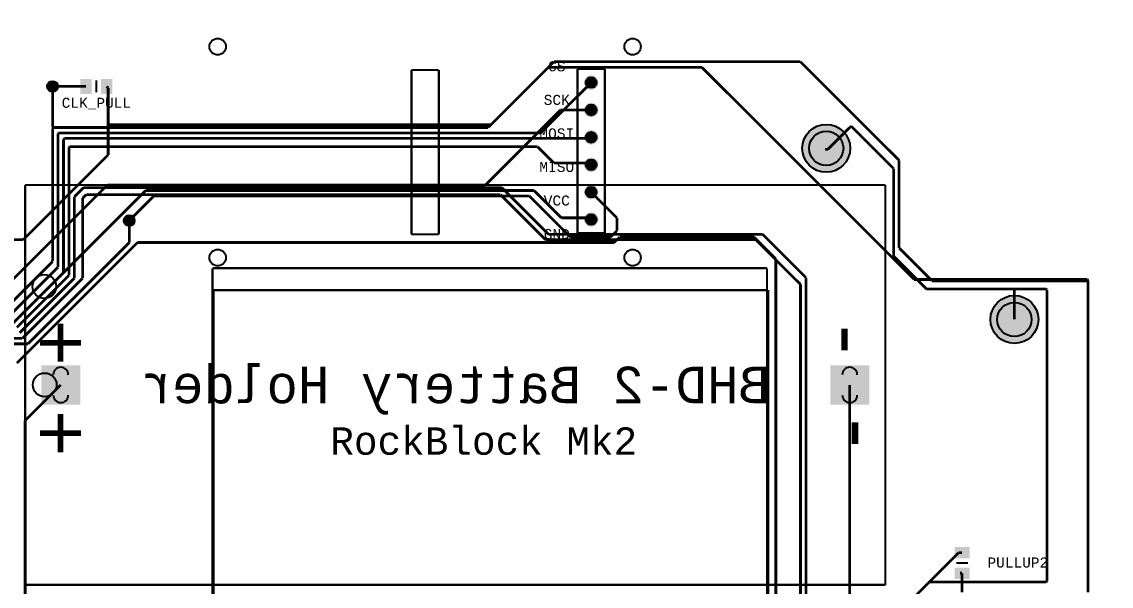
# Model space of a CAD drawing. Extents: x -3564 to 3564, y -2067 to 2176.
# Drawn here: x -412 to 3564, y 115 to 2176 of the extents above; entities that cross this region are included whole.
import ezdxf
from ezdxf.enums import TextEntityAlignment as Align

# ---------------------------------------------------------------- set-up
doc = ezdxf.new("R2010")
doc.units = 0
for name, color, linetype in [('3D_INFO_BOTTOM', 3, 'CONTINUOUS'), ('3D_INFO_TOP', 1, 'CONTINUOUS'), ('BOARD_OUTLINE', 2, 'CONTINUOUS'), ('COPPER_BOTTOM', 1, 'CONTINUOUS'), ('COPPER_TOP', 3, 'CONTINUOUS'), ('DRILL', 255, 'CONTINUOUS'), ('SILKSCREEN_BOTTOM', 6, 'CONTINUOUS'), ('SILKSCREEN_TOP', 4, 'CONTINUOUS'), ('SOLDER_MASK_BOTTOM', 212, 'CONTINUOUS'), ('SOLDER_MASK_TOP', 200, 'CONTINUOUS')]:
    doc.layers.add(name, color=color, linetype=linetype)
doc.styles.add('MONOTxtStyle', font='monotxt')
doc.styles.add('MONOTxtStyle_M', font='monotxt')

msp = doc.modelspace()

# ---------------------------------------------------------------- hatches: boundary and pattern name
at = {"layer": 'COPPER_BOTTOM'}
h = msp.add_hatch(color=256, dxfattribs=at)
edge = h.paths.add_edge_path()
edge.add_arc((-300, 1940), 19.685039, 0, 360)
edge = h.paths.add_edge_path()
edge.add_arc((-300, 1940), 11.811024, 0, 360)
h = msp.add_hatch(color=256, dxfattribs=at)
edge = h.paths.add_edge_path()
edge.add_arc((1666, 1954), 26.685039, 0, 360)
edge = h.paths.add_edge_path()
edge.add_arc((1666, 1954), 19.685039, 0, 360)
h = msp.add_hatch(color=256, dxfattribs=at)
edge = h.paths.add_edge_path()
edge.add_arc((1666, 1854), 26.685039, 0, 360)
edge = h.paths.add_edge_path()
edge.add_arc((1666, 1854), 19.685039, 0, 360)
h = msp.add_hatch(color=256, dxfattribs=at)
edge = h.paths.add_edge_path()
edge.add_arc((2524, 1714), 87.5, 0, 360)
edge = h.paths.add_edge_path()
edge.add_arc((2524, 1714), 62.5, 0, 360)
h = msp.add_hatch(color=256, dxfattribs=at)
edge = h.paths.add_edge_path()
edge.add_arc((1666, 1754), 26.685039, 0, 360)
edge = h.paths.add_edge_path()
edge.add_arc((1666, 1754), 19.685039, 0, 360)
h = msp.add_hatch(color=256, dxfattribs=at)
edge = h.paths.add_edge_path()
edge.add_arc((1666, 1654), 26.685039, 0, 360)
edge = h.paths.add_edge_path()
edge.add_arc((1666, 1654), 19.685039, 0, 360)
h = msp.add_hatch(color=256, dxfattribs=at)
edge = h.paths.add_edge_path()
edge.add_arc((1666, 1554), 26.685039, 0, 360)
edge = h.paths.add_edge_path()
edge.add_arc((1666, 1554), 19.685039, 0, 360)
h = msp.add_hatch(color=256, dxfattribs=at)
edge = h.paths.add_edge_path()
edge.add_arc((1666, 1454), 26.685039, 0, 360)
edge = h.paths.add_edge_path()
edge.add_arc((1666, 1454), 19.685039, 0, 360)
h = msp.add_hatch(color=256, dxfattribs=at)
edge = h.paths.add_edge_path()
edge.add_arc((-20, 1450), 19.685039, 0, 360)
edge = h.paths.add_edge_path()
edge.add_arc((-20, 1450), 11.811024, 0, 360)
h = msp.add_hatch(color=256, dxfattribs=at)
edge = h.paths.add_edge_path()
edge.add_arc((3211, 1089), 87.5, 0, 360)
edge = h.paths.add_edge_path()
edge.add_arc((3211, 1089), 62.5, 0, 360)
h = msp.add_hatch(color=256, dxfattribs=at)
h.paths.add_polyline_path([(-198.5, 778.5), (-341.5, 778.5), (-341.5, 921.5), (-198.5, 921.5)])
edge = h.paths.add_edge_path()
edge.add_arc((-270, 850), 27.5, 0, 360)
h = msp.add_hatch(color=256, dxfattribs=at)
h.paths.add_polyline_path([(2538.5, 921.5), (2681.5, 921.5), (2681.5, 778.5), (2538.5, 778.5)])
edge = h.paths.add_edge_path()
edge.add_arc((2610, 850), 27.5, 0, 360)
at = {"layer": 'COPPER_TOP'}
h = msp.add_hatch(color=256, dxfattribs=at)
edge = h.paths.add_edge_path()
edge.add_arc((-300, 1940), 19.685039, 0, 360)
edge = h.paths.add_edge_path()
edge.add_arc((-300, 1940), 11.811024, 0, 360)
h = msp.add_hatch(color=256, dxfattribs=at)
edge = h.paths.add_edge_path()
edge.add_arc((1666, 1954), 26.685039, 0, 360)
edge = h.paths.add_edge_path()
edge.add_arc((1666, 1954), 19.685039, 0, 360)
h = msp.add_hatch(color=256, dxfattribs=at)
edge = h.paths.add_edge_path()
edge.add_arc((1666, 1854), 26.685039, 0, 360)
edge = h.paths.add_edge_path()
edge.add_arc((1666, 1854), 19.685039, 0, 360)
h = msp.add_hatch(color=256, dxfattribs=at)
edge = h.paths.add_edge_path()
edge.add_arc((2524, 1714), 87.5, 0, 360)
edge = h.paths.add_edge_path()
edge.add_arc((2524, 1714), 62.5, 0, 360)
h = msp.add_hatch(color=256, dxfattribs=at)
edge = h.paths.add_edge_path()
edge.add_arc((1666, 1754), 26.685039, 0, 360)
edge = h.paths.add_edge_path()
edge.add_arc((1666, 1754), 19.685039, 0, 360)
h = msp.add_hatch(color=256, dxfattribs=at)
edge = h.paths.add_edge_path()
edge.add_arc((1666, 1654), 26.685039, 0, 360)
edge = h.paths.add_edge_path()
edge.add_arc((1666, 1654), 19.685039, 0, 360)
h = msp.add_hatch(color=256, dxfattribs=at)
edge = h.paths.add_edge_path()
edge.add_arc((1666, 1554), 26.685039, 0, 360)
edge = h.paths.add_edge_path()
edge.add_arc((1666, 1554), 19.685039, 0, 360)
h = msp.add_hatch(color=256, dxfattribs=at)
edge = h.paths.add_edge_path()
edge.add_arc((1666, 1454), 26.685039, 0, 360)
edge = h.paths.add_edge_path()
edge.add_arc((1666, 1454), 19.685039, 0, 360)
h = msp.add_hatch(color=256, dxfattribs=at)
edge = h.paths.add_edge_path()
edge.add_arc((-20, 1450), 19.685039, 0, 360)
edge = h.paths.add_edge_path()
edge.add_arc((-20, 1450), 11.811024, 0, 360)
h = msp.add_hatch(color=256, dxfattribs=at)
edge = h.paths.add_edge_path()
edge.add_arc((3211, 1089), 87.5, 0, 360)
edge = h.paths.add_edge_path()
edge.add_arc((3211, 1089), 62.5, 0, 360)
h = msp.add_hatch(color=256, dxfattribs=at)
h.paths.add_polyline_path([(-198.5, 778.5), (-341.5, 778.5), (-341.5, 921.5), (-198.5, 921.5)])
edge = h.paths.add_edge_path()
edge.add_arc((-270, 850), 27.5, 0, 360)
h = msp.add_hatch(color=256, dxfattribs=at)
h.paths.add_polyline_path([(2538.5, 921.5), (2681.5, 921.5), (2681.5, 778.5), (2538.5, 778.5)])
edge = h.paths.add_edge_path()
edge.add_arc((2610, 850), 27.5, 0, 360)
at = {"layer": 'DRILL'}
h = msp.add_hatch(color=255, dxfattribs=at)
edge = h.paths.add_edge_path()
edge.add_arc((-300, 1940), 11.811024, 0, 360)
h = msp.add_hatch(color=255, dxfattribs=at)
edge = h.paths.add_edge_path()
edge.add_arc((1666, 1954), 19.685039, 0, 360)
h = msp.add_hatch(color=255, dxfattribs=at)
edge = h.paths.add_edge_path()
edge.add_arc((1666, 1854), 19.685039, 0, 360)
h = msp.add_hatch(color=255, dxfattribs=at)
edge = h.paths.add_edge_path()
edge.add_arc((1666, 1754), 19.685039, 0, 360)
h = msp.add_hatch(color=255, dxfattribs=at)
edge = h.paths.add_edge_path()
edge.add_arc((2524, 1714), 62.5, 0, 360)
h = msp.add_hatch(color=255, dxfattribs=at)
edge = h.paths.add_edge_path()
edge.add_arc((1666, 1654), 19.685039, 0, 360)
h = msp.add_hatch(color=255, dxfattribs=at)
edge = h.paths.add_edge_path()
edge.add_arc((1666, 1554), 19.685039, 0, 360)
h = msp.add_hatch(color=255, dxfattribs=at)
edge = h.paths.add_edge_path()
edge.add_arc((1666, 1454), 19.685039, 0, 360)
h = msp.add_hatch(color=255, dxfattribs=at)
edge = h.paths.add_edge_path()
edge.add_arc((-20, 1450), 11.811024, 0, 360)
h = msp.add_hatch(color=255, dxfattribs=at)
edge = h.paths.add_edge_path()
edge.add_arc((3211, 1089), 62.5, 0, 360)
h = msp.add_hatch(color=255, dxfattribs=at)
edge = h.paths.add_edge_path()
edge.add_line((-297.5, 887), (-297.5, 813))
edge.add_arc((-270, 813), 27.5, 180, 270)
edge.add_arc((-270, 813), 27.5, 270, 0)
edge.add_line((-242.5, 813), (-242.5, 887))
edge.add_arc((-270, 887), 27.5, 0, 90)
edge.add_arc((-270, 887), 27.5, 90, 180)
h = msp.add_hatch(color=255, dxfattribs=at)
edge = h.paths.add_edge_path()
edge.add_line((2582.5, 887), (2582.5, 813))
edge.add_arc((2610, 813), 27.5, 180, 270)
edge.add_arc((2610, 813), 27.5, 270, 0)
edge.add_line((2637.5, 813), (2637.5, 887))
edge.add_arc((2610, 887), 27.5, 0, 90)
edge.add_arc((2610, 887), 27.5, 90, 180)
at = {"layer": 'SOLDER_MASK_BOTTOM'}
h = msp.add_hatch(color=256, dxfattribs=at)
edge = h.paths.add_edge_path()
edge.add_arc((-300, 1940), 19.685039, 0, 360)
h = msp.add_hatch(color=256, dxfattribs=at)
edge = h.paths.add_edge_path()
edge.add_arc((1666, 1954), 26.685039, 0, 360)
edge = h.paths.add_edge_path()
edge.add_arc((1666, 1954), 19.685039, 0, 360)
h = msp.add_hatch(color=256, dxfattribs=at)
edge = h.paths.add_edge_path()
edge.add_arc((1666, 1854), 26.685039, 0, 360)
edge = h.paths.add_edge_path()
edge.add_arc((1666, 1854), 19.685039, 0, 360)
h = msp.add_hatch(color=256, dxfattribs=at)
edge = h.paths.add_edge_path()
edge.add_arc((2524, 1714), 87.5, 0, 360)
h = msp.add_hatch(color=256, dxfattribs=at)
edge = h.paths.add_edge_path()
edge.add_arc((1666, 1754), 26.685039, 0, 360)
edge = h.paths.add_edge_path()
edge.add_arc((1666, 1754), 19.685039, 0, 360)
h = msp.add_hatch(color=256, dxfattribs=at)
edge = h.paths.add_edge_path()
edge.add_arc((1666, 1654), 26.685039, 0, 360)
edge = h.paths.add_edge_path()
edge.add_arc((1666, 1654), 19.685039, 0, 360)
h = msp.add_hatch(color=256, dxfattribs=at)
edge = h.paths.add_edge_path()
edge.add_arc((1666, 1554), 26.685039, 0, 360)
edge = h.paths.add_edge_path()
edge.add_arc((1666, 1554), 19.685039, 0, 360)
h = msp.add_hatch(color=256, dxfattribs=at)
edge = h.paths.add_edge_path()
edge.add_arc((1666, 1454), 26.685039, 0, 360)
edge = h.paths.add_edge_path()
edge.add_arc((1666, 1454), 19.685039, 0, 360)
h = msp.add_hatch(color=256, dxfattribs=at)
edge = h.paths.add_edge_path()
edge.add_arc((-20, 1450), 19.685039, 0, 360)
h = msp.add_hatch(color=256, dxfattribs=at)
edge = h.paths.add_edge_path()
edge.add_arc((3211, 1089), 87.5, 0, 360)
h = msp.add_hatch(color=256, dxfattribs=at)
h.paths.add_polyline_path([(-198.5, 778.5), (-341.5, 778.5), (-341.5, 921.5), (-198.5, 921.5)])
edge = h.paths.add_edge_path()
edge.add_arc((-270, 850), 27.5, 0, 360)
h = msp.add_hatch(color=256, dxfattribs=at)
h.paths.add_polyline_path([(2538.5, 921.5), (2681.5, 921.5), (2681.5, 778.5), (2538.5, 778.5)])
edge = h.paths.add_edge_path()
edge.add_arc((2610, 850), 27.5, 0, 360)
at = {"layer": 'SOLDER_MASK_TOP'}
h = msp.add_hatch(color=256, dxfattribs=at)
edge = h.paths.add_edge_path()
edge.add_arc((-300, 1940), 19.685039, 0, 360)
h = msp.add_hatch(color=256, dxfattribs=at)
edge = h.paths.add_edge_path()
edge.add_arc((1666, 1954), 26.685039, 0, 360)
edge = h.paths.add_edge_path()
edge.add_arc((1666, 1954), 19.685039, 0, 360)
h = msp.add_hatch(color=256, dxfattribs=at)
edge = h.paths.add_edge_path()
edge.add_arc((1666, 1854), 26.685039, 0, 360)
edge = h.paths.add_edge_path()
edge.add_arc((1666, 1854), 19.685039, 0, 360)
h = msp.add_hatch(color=256, dxfattribs=at)
edge = h.paths.add_edge_path()
edge.add_arc((2524, 1714), 87.5, 0, 360)
h = msp.add_hatch(color=256, dxfattribs=at)
edge = h.paths.add_edge_path()
edge.add_arc((1666, 1754), 26.685039, 0, 360)
edge = h.paths.add_edge_path()
edge.add_arc((1666, 1754), 19.685039, 0, 360)
h = msp.add_hatch(color=256, dxfattribs=at)
edge = h.paths.add_edge_path()
edge.add_arc((1666, 1654), 26.685039, 0, 360)
edge = h.paths.add_edge_path()
edge.add_arc((1666, 1654), 19.685039, 0, 360)
h = msp.add_hatch(color=256, dxfattribs=at)
edge = h.paths.add_edge_path()
edge.add_arc((1666, 1554), 26.685039, 0, 360)
edge = h.paths.add_edge_path()
edge.add_arc((1666, 1554), 19.685039, 0, 360)
h = msp.add_hatch(color=256, dxfattribs=at)
edge = h.paths.add_edge_path()
edge.add_arc((1666, 1454), 26.685039, 0, 360)
edge = h.paths.add_edge_path()
edge.add_arc((1666, 1454), 19.685039, 0, 360)
h = msp.add_hatch(color=256, dxfattribs=at)
edge = h.paths.add_edge_path()
edge.add_arc((-20, 1450), 19.685039, 0, 360)
h = msp.add_hatch(color=256, dxfattribs=at)
edge = h.paths.add_edge_path()
edge.add_arc((3211, 1089), 87.5, 0, 360)
h = msp.add_hatch(color=256, dxfattribs=at)
h.paths.add_polyline_path([(-198.5, 778.5), (-341.5, 778.5), (-341.5, 921.5), (-198.5, 921.5)])
edge = h.paths.add_edge_path()
edge.add_arc((-270, 850), 27.5, 0, 360)
h = msp.add_hatch(color=256, dxfattribs=at)
h.paths.add_polyline_path([(2538.5, 921.5), (2681.5, 921.5), (2681.5, 778.5), (2538.5, 778.5)])
edge = h.paths.add_edge_path()
edge.add_arc((2610, 850), 27.5, 0, 360)

# ---------------------------------------------------------------- linework, layer by layer
at = {"layer": '3D_INFO_BOTTOM', "color": 3, "const_width": 8}
for points in [[(-400, 120), (-400, 1580)], [(-400, 1580), (2740, 1580)], [(2740, 1580), (2740, 120)], [(2740, 120), (-400, 120)]]:
    msp.add_lwpolyline(points, dxfattribs=at)
at = {"layer": '3D_INFO_BOTTOM', "color": 3}
msp.add_circle((-328.600591, 850), 43.370079, dxfattribs=at)
at = {"layer": '3D_INFO_TOP', "color": 1}
for points, const_width in [([(1110, 2000), (1010, 2000)], 8), ([(1010, 2000), (1010, 1400)], 8), ([(1110, 1400), (1110, 2000)], 8), ([(-96.692913, 1966.574803), (-183.307087, 1966.574803)], 0.03937), ([(-183.307087, 1966.574803), (-183.307087, 1913.425197)], 0.03937), ([(-96.692913, 1913.425197), (-96.692913, 1966.574803)], 0.03937), ([(-183.307087, 1913.425197), (-96.692913, 1913.425197)], 0.03937), ([(1010, 1400), (1110, 1400)], 8), ([(2311.811024, 1196.062992), (288.188976, 1196.062992)], 8), ([(288.188976, 1196.062992), (288.188976, -1796.062992)], 8), ([(2311.811024, -1796.062992), (2311.811024, 1196.062992)], 8), ([(2993.425197, 243.307087), (2993.425197, 156.692913)], 0.03937), ([(3046.574803, 243.307087), (2993.425197, 243.307087)], 0.03937), ([(3046.574803, 156.692913), (3046.574803, 243.307087)], 0.03937), ([(2993.425197, 156.692913), (3046.574803, 156.692913)], 0.03937)]:
    msp.add_lwpolyline(points, dxfattribs=dict(at, const_width=const_width))
at = {"layer": 'BOARD_OUTLINE', "color": 2, "const_width": 0.000039}
for points in [[(-450, 2066.766063), (0, 2066.766063)], [(2720.873701, 2066.766063), (0, 2066.766063)], [(2731.76815, 2066.290394), (2720.873701, 2066.766063)], [(2720.873701, 2066.766063), (2720.873701, 2066.766063)], [(2742.579685, 2064.867008), (2731.76815, 2066.290394)], [(2753.226063, 2062.506772), (2742.579685, 2064.867008)], [(2763.626181, 2059.227638), (2753.226063, 2062.506772)], [(2773.700945, 2055.054528), (2763.626181, 2059.227638)], [(2783.373701, 2050.019213), (2773.700945, 2055.054528)], [(2792.570748, 2044.160039), (2783.373701, 2050.019213)], [(2801.222126, 2037.521614), (2792.570748, 2044.160039)], [(2809.262047, 2030.154409), (2801.222126, 2037.521614)], [(2816.629252, 2022.114488), (2809.262047, 2030.154409)], [(2823.267677, 2013.46311), (2816.629252, 2022.114488)], [(2829.12685, 2004.266063), (2823.267677, 2013.46311)], [(2834.162165, 1994.593307), (2829.12685, 2004.266063)], [(2838.335276, 1984.518543), (2834.162165, 1994.593307)], [(2841.614409, 1974.118425), (2838.335276, 1984.518543)], [(2843.974646, 1963.472047), (2841.614409, 1974.118425)], [(2845.398031, 1952.660512), (2843.974646, 1963.472047)], [(2845.873701, 1941.766063), (2845.398031, 1952.660512)], [(2845.873622, 1779.402677), (2845.873622, 1941.766063)], [(2845.873661, 1779.402638), (2847.322441, 1746.219488)], [(2847.322441, 1746.219488), (2851.657835, 1713.288858)], [(2851.657835, 1713.288858), (2858.84685, 1680.861417)], [(2858.84685, 1680.861417), (2868.834724, 1649.183937)], [(2868.834724, 1649.183937), (2881.545433, 1618.49752)], [(2881.545433, 1618.49752), (2896.882323, 1589.035669)], [(2896.882323, 1589.035669), (2914.728583, 1561.022598)], [(2914.728583, 1561.022598), (2934.948465, 1534.671575)], [(2934.948465, 1534.671575), (2957.388031, 1510.183071)], [(2957.388031, 1510.183071), (2981.876535, 1487.743504)], [(2981.876535, 1487.743504), (3008.227559, 1467.523622)], [(3008.227559, 1467.523622), (3036.240591, 1449.677362)], [(3036.240591, 1449.677362), (3065.70248, 1434.340472)], [(3065.70248, 1434.340472), (3096.388898, 1421.629764)], [(3096.388898, 1421.629764), (3128.066378, 1411.64189)], [(3128.066378, 1411.64189), (3160.493819, 1404.452874)], [(3160.493819, 1404.452874), (3193.424449, 1400.11748)], [(3193.424449, 1400.11748), (3226.607559, 1398.668701)], [(3226.607559, 1398.668701), (3226.607598, 1398.668701)], [(3439.266024, 1398.66874), (3226.607677, 1398.66874)], [(3450.160512, 1398.193031), (3439.266063, 1398.668701)], [(3439.266063, 1398.668701), (3439.266063, 1398.668701)], [(3460.972047, 1396.769646), (3450.160512, 1398.193031)], [(3471.618425, 1394.409409), (3460.972047, 1396.769646)], [(3482.018543, 1391.130276), (3471.618425, 1394.409409)], [(3492.093307, 1386.957165), (3482.018543, 1391.130276)], [(3501.766063, 1381.92185), (3492.093307, 1386.957165)], [(3510.96311, 1376.062677), (3501.766063, 1381.92185)], [(3519.614488, 1369.424252), (3510.96311, 1376.062677)], [(3527.654409, 1362.057047), (3519.614488, 1369.424252)], [(3535.021614, 1354.017126), (3527.654409, 1362.057047)], [(3541.660039, 1345.365748), (3535.021614, 1354.017126)], [(3547.519213, 1336.168701), (3541.660039, 1345.365748)], [(3552.554528, 1326.495945), (3547.519213, 1336.168701)], [(3556.727638, 1316.421181), (3552.554528, 1326.495945)], [(3560.006772, 1306.021063), (3556.727638, 1316.421181)], [(3562.367008, 1295.374685), (3560.006772, 1306.021063)], [(3563.790394, 1284.56315), (3562.367008, 1295.374685)], [(3564.266063, 1273.668701), (3563.790394, 1284.56315)], [(3564, 800), (3564.266063, 1273.668701)], [(3564, 400), (3564, 800)], [(3564, 400), (3564, 0)]]:
    msp.add_lwpolyline(points, dxfattribs=at)
at = {"layer": 'COPPER_BOTTOM', "color": 1, "const_width": 10}
for points in [[(1290, 1790), (1530, 2030)], [(1530, 2030), (2430, 2030)], [(2430, 2030), (2790, 1670)], [(1482, 1770), (1666, 1954)], [(-300, 1937.071102), (-300, 1790)], [(-297.071102, 1790), (-300, 1787.071102)], [(-300, 1787.071102), (-300, 1302.928898)], [(-297.071102, 1790), (1290, 1790)], [(2615, 1795), (2530, 1710)], [(2615, 1795), (2770, 1640)], [(-277.071102, 1770), (-280, 1767.071102)], [(-280, 1280), (-280, 1767.071102)], [(-277.071102, 1770), (1482, 1770)], [(-257.071102, 1750), (-260, 1747.071102)], [(-260, 1260), (-260, 1747.071102)], [(-257.071102, 1750), (1550, 1750)], [(1550, 1750), (1662, 1750)], [(1662, 1750), (1666, 1754)], [(-237.071102, 1720), (-240, 1717.071102)], [(-240, 1250), (-240, 1717.071102)], [(-237.071102, 1720), (1470, 1720)], [(1470, 1720), (1530, 1660)], [(2530, 1710), (2520, 1710)], [(2790, 1670), (2790, 1350)], [(1530, 1660), (1652, 1660)], [(1652, 1660), (1662, 1650)], [(2770, 1640), (2770, 1320)], [(-220, 1537.071102), (-187.07126, 1570)], [(-187.07126, 1570), (1340, 1570)], [(1340, 1570), (1510, 1400)], [(-220, 1240), (-220, 1537.071102)], [(-177.071102, 1545), (-190, 1532.07126)], [(-190, 1240), (-190, 1532.07126)], [(-177.071102, 1545), (1335, 1545)], [(1335, 1545), (1500, 1380)], [(-20, 1370), (-20, 1450)], [(1510, 1400), (2292.07126, 1400)], [(2292.07126, 1400), (2311.03563, 1381.03563)], [(-390, 1000), (-20, 1370)], [(1500, 1380), (2267.07126, 1380)], [(2267.07126, 1380), (2282.07126, 1365)], [(2282.07126, 1365), (2430, 1217.071102)], [(2311.03563, 1381.03563), (2450, 1242.071102)], [(2790, 1350), (2910, 1230)], [(2770, 1320), (2890, 1200)], [(-480, 1120), (-300, 1300)], [(-460, 1100), (-280, 1280)], [(-302.928898, 1300), (-300, 1302.928898)], [(-260, 1260), (-440, 1080)], [(-430, 1060), (-240, 1250)], [(-420, 1040), (-220, 1240)], [(-410, 1020), (-190, 1240)], [(2450, 1242.071102), (2450, -490)], [(2910, 1230), (3477.071102, 1230)], [(3477.071102, 1230), (3480, 1227.071102)], [(2430, -110.55122), (2430, 1217.071102)], [(2890, 1200), (3327.071102, 1200)], [(3211, 1089), (3211, 1199)], [(3330, 1197.071102), (3327.071102, 1200)], [(3330, 132.928898), (3330, 1197.071102)], [(3480, 1227.071102), (3480, 92.928898)], [(-410, 1020), (-1037.071102, 1020)], [(-870, 1000), (-390, 1000)], [(2720, -50), (2900, 130)], [(2900, 130), (3327.071102, 130)], [(3330, 132.928898), (3327.071102, 130)]]:
    msp.add_lwpolyline(points, dxfattribs=at)
at = {"layer": 'COPPER_TOP', "color": 3, "const_width": 10}
for points in [[(1510, 2010), (1300, 1800)], [(2070, 2010), (1510, 2010)], [(2845, 1235), (2070, 2010)], [(-300, 1940), (-177.401575, 1940)], [(-97.07126, 1934.472835), (-102.598425, 1940)], [(-97.07126, 1934.472835), (-97.07126, 1690)], [(1280, 1580), (1554, 1854)], [(1554, 1854), (1666, 1854)], [(-97.07126, 1800), (1300, 1800)], [(-407.07126, 1380), (-97.07126, 1690)], [(-1150, 530), (-100, 1580)], [(40, 1560), (-470, 1050)], [(-100, 1580), (1280, 1580)], [(40, 1560), (1457.07126, 1560)], [(1457.07126, 1560), (1557.07126, 1460)], [(1760, 1460), (1666, 1554)], [(-20, 1450), (70, 1540)], [(70, 1540), (1440, 1540)], [(1440, 1540), (1590, 1390)], [(1557.07126, 1460), (1660, 1460)], [(1660, 1460), (1666, 1454)], [(1760, 1412.928898), (1760, 1460)], [(1590, 1390), (1737.071102, 1390)], [(1737.071102, 1390), (1760, 1412.928898)], [(1750, 1370), (1770, 1390)], [(1770, 1390), (2260, 1390)], [(2260, 1390), (2340, 1310)], [(-680, 1380), (-407.07126, 1380)], [(-430, 930), (10, 1370)], [(10, 1370), (1750, 1370)], [(2340, 1310), (2340, -100.551181)], [(2905, 1235), (2845, 1235)], [(2905, 1235), (3477.071102, 1235)], [(3477.071102, 1235), (3480, 1232.071102)], [(3480, 980), (3480, 1232.071102)], [(3480, 92.928898), (3480, 980)], [(-400, 720), (-270, 850)], [(2610, 850), (2610, -620)], [(-400, 720), (-400, -320.393701)], [(3007.401575, 237.401575), (2720, -50)], [(3020, 237.401575), (3007.401575, 237.401575)], [(3012.598425, 162.598425), (3020, 162.598425)], [(3020, 162.598425), (3020, 92.928898)]]:
    msp.add_lwpolyline(points, dxfattribs=at)
at = {"layer": 'COPPER_TOP'}
for points in [[(-156.732283, 1912.440945), (-198.070866, 1912.440945), (-156.732283, 1967.559055), (-198.070866, 1967.559055)], [(-81.929134, 1912.440945), (-123.267717, 1912.440945), (-81.929134, 1967.559055), (-123.267717, 1967.559055)], [(2992.440945, 216.732283), (2992.440945, 258.070866), (3047.559055, 216.732283), (3047.559055, 258.070866)], [(2992.440945, 141.929134), (2992.440945, 183.267717), (3047.559055, 141.929134), (3047.559055, 183.267717)]]:
    msp.add_solid(points, dxfattribs=at)
at = {"layer": 'DRILL', "color": 255, "const_width": 0.000039}
for points in [[(-297.5, 887), (-297.5, 813)], [(-242.5, 813), (-242.5, 887)], [(2582.5, 887), (2582.5, 813)], [(2637.5, 813), (2637.5, 887)]]:
    msp.add_lwpolyline(points, dxfattribs=at)
at = {"layer": 'DRILL', "color": 255}
for centre, radius in [((-300, 1940), 11.811024), ((1666, 1954), 19.685039), ((1666, 1854), 19.685039), ((1666, 1754), 19.685039), ((2524, 1714), 62.5), ((1666, 1654), 19.685039), ((1666, 1554), 19.685039), ((1666, 1454), 19.685039), ((-20, 1450), 11.811024), ((3211, 1089), 62.5)]:
    msp.add_circle(centre, radius, dxfattribs=at)
for centre, start, end in [((-270, 887), 90, 180), ((-270, 887), 0, 90), ((2610, 887), 90, 180), ((2610, 887), 0, 90), ((-270, 813), 180, 270), ((-270, 813), 270, 0), ((2610, 813), 180, 270), ((2610, 813), 270, 0)]:
    msp.add_arc(centre, 27.5, start, end, dxfattribs=at)
at = {"layer": 'SILKSCREEN_BOTTOM', "color": 6, "const_width": 8}
for points in [[(-400, 120), (-400, 1580)], [(-400, 1580), (2740, 1580)], [(2740, 1580), (2740, 120)], [(2740, 120), (-400, 120)]]:
    msp.add_lwpolyline(points, dxfattribs=at)
at = {"layer": 'SILKSCREEN_BOTTOM', "color": 6}
msp.add_circle((-330, 1209.370079), 43.370079, dxfattribs=at)
at = {"layer": 'SILKSCREEN_TOP', "color": 4}
for points, const_width in [([(234.25, 2176), (234.25, 1224)], 0.000039), ([(1888.75, 2176), (234.25, 2176)], 0.000039), ([(1888.75, 1224), (1888.75, 2176)], 0.000039), ([(821.3, 1994.5), (262.3, 1994.5)], 0.000039), ([(262.3, 1994.5), (262.3, 1700)], 0.000039), ([(821.3, 1700), (821.3, 1994.5)], 0.000039), ([(1616, 2004), (1616, 1404)], 8), ([(1716, 2004), (1616, 2004)], 8), ([(1615.3, 1405.5), (1615.3, 1994.5)], 0.000039), ([(1716, 1404), (1716, 2004)], 8), ([(1715.3, 1994.5), (1715.3, 1405.5)], 0.000039), ([(-140, 1918.346457), (-140, 1961.653543)], 7.874016), ([(-140, 1918.346457), (-140, 1961.653543)], 7.874016), ([(262.3, 1700), (262.3, 1405.5)], 0.000039), ([(821.3, 1405.5), (821.3, 1700)], 0.000039), ([(262.3, 1405.5), (821.3, 1405.5)], 0.000039), ([(1616, 1404), (1716, 1404)], 8), ([(1715.3, 1405.5), (1615.3, 1405.5)], 0.000039), ([(284, 1276.125984), (284, -1716)], 8), ([(2307.622047, 1276.125984), (284, 1276.125984)], 8), ([(2307.622047, -1716), (2307.622047, 1276.125984)], 8), ([(234.25, 1224), (1888.75, 1224)], 0.000039), ([(2998.346457, 200), (3041.653543, 200)], 7.874016), ([(2998.346457, 200), (3041.653543, 200)], 7.874016)]:
    msp.add_lwpolyline(points, dxfattribs=dict(at, const_width=const_width))
for centre in [(302.7, 2085.25), (1817.3, 2085.25), (302.7, 1314.75), (1817.3, 1314.75)]:
    msp.add_circle(centre, 30.000039, dxfattribs=at)
at = {"layer": 'SOLDER_MASK_BOTTOM'}
for centre, radius in [((-300, 1940), 19.685039), ((2524, 1714), 87.5), ((-20, 1450), 19.685039), ((3211, 1089), 87.5)]:
    msp.add_circle(centre, radius, dxfattribs=at)
at = {"layer": 'SOLDER_MASK_TOP'}
for centre, radius in [((-300, 1940), 19.685039), ((2524, 1714), 87.5), ((-20, 1450), 19.685039), ((3211, 1089), 87.5)]:
    msp.add_circle(centre, radius, dxfattribs=at)
for points in [[(-156.732283, 1912.440945), (-198.070866, 1912.440945), (-156.732283, 1967.559055), (-198.070866, 1967.559055)], [(-81.929134, 1912.440945), (-123.267717, 1912.440945), (-81.929134, 1967.559055), (-123.267717, 1967.559055)], [(2992.440945, 216.732283), (2992.440945, 258.070866), (3047.559055, 216.732283), (3047.559055, 258.070866)], [(2992.440945, 141.929134), (2992.440945, 183.267717), (3047.559055, 141.929134), (3047.559055, 183.267717)]]:
    msp.add_solid(points, dxfattribs=at)

# ---------------------------------------------------------------- texts
at = {"layer": 'SILKSCREEN_BOTTOM', "style": 'MONOTxtStyle_M', "text_generation_flag": 2, "width": 0.995556}
msp.add_text('BHD-2 Battery Holder', height=133.333333, dxfattribs=at).set_placement((1170, 850), align=Align.MIDDLE_CENTER)
for s, p in [('+', (-270, 674)), ('-', (2610, 674))]:
    msp.add_text(s, height=200, rotation=90, dxfattribs=at).set_placement(p, align=Align.MIDDLE_CENTER)
at = {"layer": 'SILKSCREEN_TOP', "style": 'MONOTxtStyle', "width": 0.995556}
for s, p in [('CLK_PULL', (-140, 1898.661417)), ('PULLUP2', (3223.464567, 220))]:
    msp.add_text(s, height=36.745407, dxfattribs=at).set_placement(p, align=Align.TOP_CENTER)
at = {"layer": 'SILKSCREEN_TOP', "style": 'MONOTxtStyle_M', "text_generation_flag": 2, "width": 0.995556}
for s, rotation, p in [('+', 90, (-270, 1004)), ('-', 270, (2610, 1016))]:
    msp.add_text(s, height=200, rotation=rotation, dxfattribs=at).set_placement(p, align=Align.MIDDLE_CENTER)
at = {"layer": 'SILKSCREEN_TOP', "style": 'MONOTxtStyle', "width": 0.995556}
msp.add_text('RockBlock Mk2', height=100, dxfattribs=at).set_placement((1274, 645), align=Align.MIDDLE_CENTER)
at = {"layer": 'SILKSCREEN_TOP', "insert": (1540.551181, 1706.850394), "char_height": 36.745407, "width": 282.204724, "attachment_point": 5, "style": 'MONOTxtStyle'}
msp.add_mtext('CS\\P\\PSCK\\P\\PMOSI\\P\\PMISO\\P\\PVCC\\P\\PGND', dxfattribs=at)

doc.saveas('drawing.dxf')
